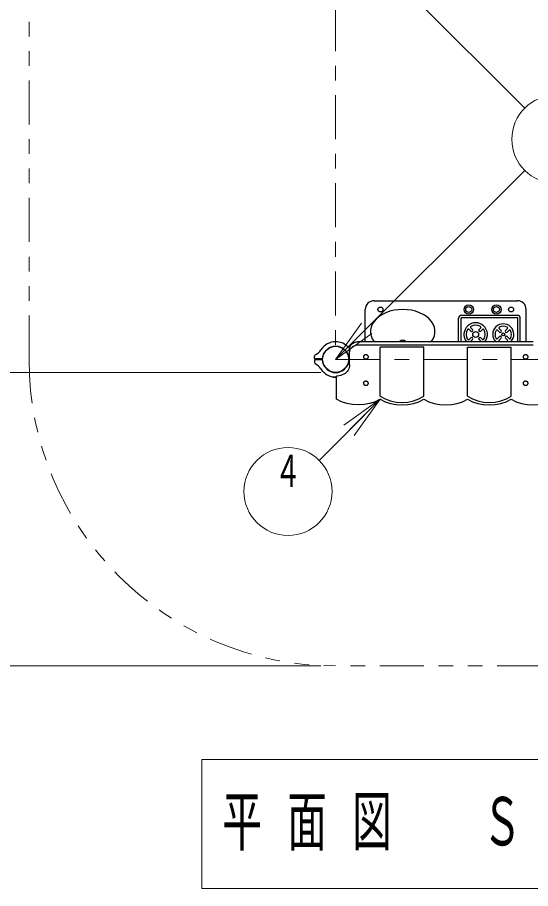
# Model space of a CAD drawing. Units: millimetres on the paper. Extents: x -385 to 0, y 0 to 267.
# Drawn here: x -352.4 to -317.5, y 140.9 to 200.2 of the extents above; entities that cross this region are included whole.
import ezdxf
from ezdxf.enums import TextEntityAlignment as Align

# ---------------------------------------------------------------- set-up
doc = ezdxf.new("R2010")
doc.units = ezdxf.units.MM
doc.linetypes.add('USER2', pattern=[6, 3, -1, 1, -1])
doc.linetypes.add('USER3', pattern=[8, 3, -1, 1, -1, 1, -1])
doc.layers.add('1_50', color=7, linetype='Continuous', lineweight=25)
doc.styles.add('ＭＳ ゴシック', font='')
doc.styles.get('ＭＳ ゴシック').set_extended_font_data('MS Gothic')

msp = doc.modelspace()

# ---------------------------------------------------------------- linework, layer by layer
at = {"layer": '1_50', "linetype": 'USER3', "lineweight": 13}
for p, q in [((-351.639, 176.945), (-351.639, 206.945)), ((-300.748, 156.054), (-330.748, 156.054))]:
    msp.add_line(p, q, dxfattribs=at)
at = {"layer": '1_50', "linetype": 'USER2', "lineweight": 13}
for p, q in [((-330.748, 206.945), (-330.748, 176.945)), ((-330.748, 176.945), (-300.748, 176.945))]:
    msp.add_line(p, q, dxfattribs=at)
at = {"layer": '1_50', "lineweight": 13}
for p, q in [((-330.748, 206.945), (-317.869, 194.066)), ((-330.748, 176.945), (-317.869, 189.824)), ((-330.748, 176.945), (-328.98, 179.42)), ((-330.748, 176.945), (-328.626, 179.066)), ((-328.273, 178.713), (-330.748, 176.945)), ((-331.748, 176.054), (-362.639, 176.054)), ((-331.815, 176.047), (-362.639, 176.047)), ((-327.712, 174.224), (-331.873, 170.063)), ((-330.187, 172.457), (-327.712, 174.224)), ((-327.712, 174.224), (-329.833, 172.103)), ((-327.712, 174.224), (-329.479, 171.749)), ((-331.748, 156.054), (-372.639, 156.054)), ((-331.748, 156.054), (-362.639, 156.054)), ((-339.874, 149.68), (-339.874, 140.88)), ((-292.074, 149.68), (-339.874, 149.68)), ((-339.874, 140.88), (-292.074, 140.88))]:
    msp.add_line(p, q, dxfattribs=at)
at = {"layer": '1_50', "color": 4}
for p, q in [((-328.128, 180.945), (-318.368, 180.945)), ((-328.728, 178.155), (-328.728, 180.345)), ((-317.768, 178.155), (-317.768, 180.345))]:
    msp.add_line(p, q, dxfattribs=at)
at = {"layer": '1_50', "color": 2}
for p, q in [((-318.368, 179.945), (-322.168, 179.945)), ((-322.368, 178.155), (-322.368, 179.745)), ((-322.208, 178.155), (-322.208, 179.745)), ((-318.368, 179.785), (-322.168, 179.785)), ((-318.328, 178.155), (-318.328, 179.745)), ((-318.168, 178.155), (-318.168, 179.745)), ((-321.547, 178.871), (-321.662, 178.986)), ((-321.434, 178.984), (-321.549, 179.099)), ((-320.981, 178.984), (-320.866, 179.099)), ((-320.868, 178.871), (-320.753, 178.986)), ((-319.587, 178.791), (-319.724, 178.928)), ((-319.474, 178.904), (-319.611, 179.041)), ((-319.181, 178.904), (-319.045, 179.041)), ((-319.068, 178.791), (-318.932, 178.928)), ((-321.547, 178.419), (-321.662, 178.303)), ((-321.434, 178.305), (-321.549, 178.19)), ((-320.981, 178.305), (-320.866, 178.19)), ((-320.868, 178.419), (-320.753, 178.303)), ((-319.587, 178.499), (-319.724, 178.362)), ((-319.474, 178.385), (-319.611, 178.249)), ((-319.181, 178.385), (-319.045, 178.249)), ((-319.068, 178.499), (-318.932, 178.362)), ((-324.736, 177.773), (-327.712, 177.773)), ((-327.712, 174.428), (-327.712, 177.773)), ((-324.736, 174.428), (-324.736, 177.773)), ((-321.76, 177.773), (-318.784, 177.773)), ((-321.76, 174.428), (-321.76, 177.773)), ((-318.784, 174.428), (-318.784, 177.773)), ((-332.196, 177.016), (-332.191, 177.162)), ((-331.685, 176.975), (-332.156, 176.975)), ((-329.81, 176.975), (-329.797, 176.975)), ((-332.196, 176.873), (-332.191, 176.716)), ((-331.685, 176.915), (-332.156, 176.915)), ((-329.81, 176.915), (-329.797, 176.915))]:
    msp.add_line(p, q, dxfattribs=at)
at = {"layer": '1_50', "color": 1}
for p, q in [((-329.197, 178.155), (-317.299, 178.155)), ((-329.797, 176.567), (-329.797, 177.663)), ((-329.197, 177.937), (-317.299, 177.937)), ((-330.688, 174.224), (-330.688, 175.79))]:
    msp.add_line(p, q, dxfattribs=at)
at = {"layer": '1_50'}
msp.add_line((-330.948, 175.762), (-330.948, 175.758), dxfattribs=at)
at = {"layer": '1_50', "color": 2}
for points in [[(-324.224, 178.155), (-324.105, 178.343), (-324.024, 178.54), (-323.983, 178.743), (-323.983, 178.947), (-324.024, 179.15), (-324.105, 179.347), (-324.224, 179.535), (-324.38, 179.71), (-324.57, 179.869), (-324.789, 180.009), (-325.035, 180.127), (-325.301, 180.221), (-325.584, 180.289), (-325.878, 180.331), (-326.178, 180.345), (-326.478, 180.331), (-326.772, 180.289), (-327.055, 180.221), (-327.321, 180.126), (-327.566, 180.008), (-327.786, 179.868), (-327.975, 179.71), (-328.131, 179.535), (-328.251, 179.347), (-328.332, 179.15), (-328.373, 178.947), (-328.373, 178.742), (-328.332, 178.539), (-328.251, 178.342), (-328.131, 178.155)], [(-327.712, 174.428), (-327.378, 174.247), (-327.011, 174.114), (-326.623, 174.032), (-326.224, 174.005), (-325.824, 174.032), (-325.436, 174.114), (-325.07, 174.247), (-324.736, 174.428)], [(-321.76, 174.428), (-321.426, 174.247), (-321.059, 174.114), (-320.671, 174.032), (-320.272, 174.005), (-319.872, 174.032), (-319.484, 174.114), (-319.118, 174.247), (-318.784, 174.428)]]:
    msp.add_lwpolyline(points, dxfattribs=at)
at = {"layer": '1_50', "color": 1}
for points in [[(-329.797, 177.663), (-329.793, 177.721), (-329.78, 177.778), (-329.76, 177.833), (-329.731, 177.886), (-329.696, 177.936), (-329.653, 177.983), (-329.604, 178.024), (-329.549, 178.061), (-329.49, 178.092), (-329.426, 178.117), (-329.36, 178.136), (-329.291, 178.149), (-329.244, 178.153), (-329.197, 178.155)], [(-329.797, 177.445), (-329.793, 177.503), (-329.78, 177.56), (-329.76, 177.615), (-329.731, 177.668), (-329.696, 177.718), (-329.653, 177.765), (-329.604, 177.806), (-329.549, 177.843), (-329.49, 177.874), (-329.426, 177.899), (-329.36, 177.918), (-329.291, 177.931), (-329.244, 177.935), (-329.197, 177.937)], [(-329.797, 176.567), (-329.803, 176.475), (-329.824, 176.383), (-329.857, 176.294), (-329.903, 176.209), (-329.961, 176.129), (-330.03, 176.056), (-330.11, 175.989), (-330.198, 175.931), (-330.295, 175.882), (-330.398, 175.843), (-330.505, 175.814), (-330.617, 175.796), (-330.652, 175.792), (-330.688, 175.79)], [(-327.712, 174.224), (-328.052, 174.06), (-328.42, 173.939), (-328.805, 173.866), (-329.2, 173.841), (-329.594, 173.866), (-329.98, 173.939), (-330.347, 174.06), (-330.688, 174.224)], [(-327.712, 174.224), (-327.371, 174.06), (-327.004, 173.939), (-326.618, 173.866), (-326.224, 173.841), (-325.829, 173.866), (-325.444, 173.939), (-325.076, 174.06), (-324.736, 174.224)], [(-324.736, 174.224), (-324.395, 174.06), (-324.028, 173.939), (-323.642, 173.866), (-323.248, 173.841), (-322.853, 173.866), (-322.468, 173.939), (-322.1, 174.06), (-321.76, 174.224)], [(-321.76, 174.224), (-321.419, 174.06), (-321.052, 173.939), (-320.666, 173.866), (-320.272, 173.841), (-319.877, 173.866), (-319.492, 173.939), (-319.124, 174.06), (-318.784, 174.224)], [(-318.784, 174.224), (-318.443, 174.06), (-318.076, 173.939), (-317.69, 173.866), (-317.296, 173.841), (-316.901, 173.866), (-316.516, 173.939), (-316.148, 174.06), (-315.808, 174.224)]]:
    msp.add_lwpolyline(points, dxfattribs=at)
at = {"layer": '1_50'}
for points in [[(-328.518, 177.118), (-328.518, 177.13), (-328.52, 177.142), (-328.523, 177.154), (-328.528, 177.165), (-328.534, 177.177), (-328.54, 177.187), (-328.548, 177.198), (-328.557, 177.207), (-328.567, 177.216), (-328.578, 177.224), (-328.59, 177.232), (-328.603, 177.238), (-328.616, 177.244), (-328.63, 177.249), (-328.644, 177.252), (-328.658, 177.255), (-328.673, 177.256), (-328.688, 177.257), (-328.702, 177.256), (-328.717, 177.255), (-328.732, 177.252), (-328.746, 177.249), (-328.76, 177.244), (-328.773, 177.238), (-328.785, 177.232), (-328.797, 177.224), (-328.808, 177.216), (-328.818, 177.207), (-328.827, 177.198), (-328.835, 177.187), (-328.842, 177.177), (-328.847, 177.165), (-328.852, 177.154), (-328.855, 177.142), (-328.857, 177.13), (-328.858, 177.118), (-328.857, 177.106), (-328.855, 177.093), (-328.852, 177.082), (-328.847, 177.07), (-328.842, 177.059), (-328.835, 177.048), (-328.827, 177.038), (-328.818, 177.028), (-328.808, 177.019), (-328.797, 177.011), (-328.785, 177.004), (-328.773, 176.997), (-328.76, 176.991), (-328.746, 176.987), (-328.732, 176.983), (-328.717, 176.981), (-328.702, 176.979), (-328.688, 176.978), (-328.673, 176.979), (-328.658, 176.981), (-328.644, 176.983), (-328.63, 176.987), (-328.616, 176.991), (-328.603, 176.997), (-328.59, 177.004), (-328.578, 177.011), (-328.567, 177.019), (-328.557, 177.028), (-328.548, 177.038), (-328.54, 177.048), (-328.534, 177.059), (-328.528, 177.07), (-328.523, 177.082), (-328.52, 177.093), (-328.518, 177.106)], [(-317.638, 177.118), (-317.638, 177.13), (-317.64, 177.142), (-317.643, 177.154), (-317.648, 177.165), (-317.654, 177.177), (-317.66, 177.187), (-317.668, 177.198), (-317.677, 177.207), (-317.687, 177.216), (-317.698, 177.224), (-317.71, 177.232), (-317.723, 177.238), (-317.736, 177.244), (-317.75, 177.249), (-317.764, 177.252), (-317.778, 177.255), (-317.793, 177.256), (-317.808, 177.257), (-317.822, 177.256), (-317.837, 177.255), (-317.852, 177.252), (-317.866, 177.249), (-317.88, 177.244), (-317.893, 177.238), (-317.905, 177.232), (-317.917, 177.224), (-317.928, 177.216), (-317.938, 177.207), (-317.947, 177.198), (-317.955, 177.187), (-317.962, 177.177), (-317.967, 177.165), (-317.972, 177.154), (-317.975, 177.142), (-317.977, 177.13), (-317.978, 177.118), (-317.977, 177.106), (-317.975, 177.093), (-317.972, 177.082), (-317.967, 177.07), (-317.962, 177.059), (-317.955, 177.048), (-317.947, 177.038), (-317.938, 177.028), (-317.928, 177.019), (-317.917, 177.011), (-317.905, 177.004), (-317.893, 176.997), (-317.88, 176.991), (-317.866, 176.987), (-317.852, 176.983), (-317.837, 176.981), (-317.822, 176.979), (-317.808, 176.978), (-317.793, 176.979), (-317.778, 176.981), (-317.764, 176.983), (-317.75, 176.987), (-317.736, 176.991), (-317.723, 176.997), (-317.71, 177.004), (-317.698, 177.011), (-317.687, 177.019), (-317.677, 177.028), (-317.668, 177.038), (-317.66, 177.048), (-317.654, 177.059), (-317.648, 177.07), (-317.643, 177.082), (-317.64, 177.093), (-317.638, 177.106)], [(-328.518, 175.316), (-328.518, 175.328), (-328.52, 175.34), (-328.523, 175.352), (-328.528, 175.363), (-328.534, 175.374), (-328.54, 175.385), (-328.548, 175.395), (-328.557, 175.405), (-328.567, 175.414), (-328.578, 175.422), (-328.59, 175.43), (-328.603, 175.436), (-328.616, 175.442), (-328.63, 175.446), (-328.644, 175.45), (-328.658, 175.453), (-328.673, 175.454), (-328.688, 175.455), (-328.702, 175.454), (-328.717, 175.453), (-328.732, 175.45), (-328.746, 175.446), (-328.76, 175.442), (-328.773, 175.436), (-328.785, 175.43), (-328.797, 175.422), (-328.808, 175.414), (-328.818, 175.405), (-328.827, 175.395), (-328.835, 175.385), (-328.842, 175.374), (-328.847, 175.363), (-328.852, 175.352), (-328.855, 175.34), (-328.857, 175.328), (-328.858, 175.316), (-328.857, 175.303), (-328.855, 175.291), (-328.852, 175.279), (-328.847, 175.268), (-328.842, 175.257), (-328.835, 175.246), (-328.827, 175.236), (-328.818, 175.226), (-328.808, 175.217), (-328.797, 175.209), (-328.785, 175.201), (-328.773, 175.195), (-328.76, 175.189), (-328.746, 175.185), (-328.732, 175.181), (-328.717, 175.178), (-328.702, 175.177), (-328.688, 175.176), (-328.673, 175.177), (-328.658, 175.178), (-328.644, 175.181), (-328.63, 175.185), (-328.616, 175.189), (-328.603, 175.195), (-328.59, 175.201), (-328.578, 175.209), (-328.567, 175.217), (-328.557, 175.226), (-328.548, 175.236), (-328.54, 175.246), (-328.534, 175.257), (-328.528, 175.268), (-328.523, 175.279), (-328.52, 175.291), (-328.518, 175.303)], [(-317.638, 175.316), (-317.638, 175.328), (-317.64, 175.34), (-317.643, 175.352), (-317.648, 175.363), (-317.654, 175.374), (-317.66, 175.385), (-317.668, 175.395), (-317.677, 175.405), (-317.687, 175.414), (-317.698, 175.422), (-317.71, 175.43), (-317.723, 175.436), (-317.736, 175.442), (-317.75, 175.446), (-317.764, 175.45), (-317.778, 175.453), (-317.793, 175.454), (-317.808, 175.455), (-317.822, 175.454), (-317.837, 175.453), (-317.852, 175.45), (-317.866, 175.446), (-317.88, 175.442), (-317.893, 175.436), (-317.905, 175.43), (-317.917, 175.422), (-317.928, 175.414), (-317.938, 175.405), (-317.947, 175.395), (-317.955, 175.385), (-317.962, 175.374), (-317.967, 175.363), (-317.972, 175.352), (-317.975, 175.34), (-317.977, 175.328), (-317.978, 175.316), (-317.977, 175.303), (-317.975, 175.291), (-317.972, 175.279), (-317.967, 175.268), (-317.962, 175.257), (-317.955, 175.246), (-317.947, 175.236), (-317.938, 175.226), (-317.928, 175.217), (-317.917, 175.209), (-317.905, 175.201), (-317.893, 175.195), (-317.88, 175.189), (-317.866, 175.185), (-317.852, 175.181), (-317.837, 175.178), (-317.822, 175.177), (-317.808, 175.176), (-317.793, 175.177), (-317.778, 175.178), (-317.764, 175.181), (-317.75, 175.185), (-317.736, 175.189), (-317.723, 175.195), (-317.71, 175.201), (-317.698, 175.209), (-317.687, 175.217), (-317.677, 175.226), (-317.668, 175.236), (-317.66, 175.246), (-317.654, 175.257), (-317.648, 175.268), (-317.643, 175.279), (-317.64, 175.291), (-317.638, 175.303)]]:
    msp.add_lwpolyline(points, close=True, dxfattribs=at)
at = {"layer": '1_50', "lineweight": 13}
for centre in [(-315.748, 191.945), (-333.994, 167.942)]:
    msp.add_circle(centre, 3, dxfattribs=at)
at = {"layer": '1_50'}
for centre, radius in [((-327.698, 180.345), 0.17), ((-318.798, 180.345), 0.17), ((-330.748, 176.945), 0.891), ((-330.748, 176.945), 0.891)]:
    msp.add_circle(centre, radius, dxfattribs=at)
at = {"layer": '1_50', "color": 2}
for centre, radius in [((-321.678, 180.345), 0.32), ((-321.678, 180.345), 0.206), ((-319.798, 180.345), 0.32), ((-319.798, 180.345), 0.206), ((-321.208, 178.645), 0.2), ((-319.328, 178.645), 0.1)]:
    msp.add_circle(centre, radius, dxfattribs=at)
at = {"layer": '1_50', "color": 4}
for centre, radius, start, end in [((-328.128, 180.345), 0.6, 90, 180), ((-318.368, 180.345), 0.6, 0, 90), ((-326.178, 177.945), 0.3, 44.42041, 135.57959)]:
    msp.add_arc(centre, radius, start, end, dxfattribs=at)
at = {"layer": '1_50', "color": 2}
for centre, radius, start, end in [((-322.168, 179.745), 0.2, 90, 180), ((-318.368, 179.745), 0.2, 0, 90), ((-322.168, 179.745), 0.04, 90, 180), ((-321.208, 178.645), 0.8, 322.22728, 217.77273), ((-319.328, 178.645), 0.72, 317.11025, 222.88975), ((-318.368, 179.745), 0.04, 0, 90), ((-321.208, 178.645), 0.64, 148.96796, 211.03204), ((-321.705, 178.944), 0.06, 45, 148.96796), ((-321.507, 179.142), 0.06, 121.03204, 225), ((-321.491, 178.928), 0.08, 225, 45), ((-321.208, 178.645), 0.64, 58.96796, 121.03204), ((-320.925, 178.928), 0.08, 135, 315), ((-320.909, 179.142), 0.06, 315, 58.96796), ((-320.711, 178.944), 0.06, 31.03204, 135), ((-321.208, 178.645), 0.64, 328.96796, 31.03204), ((-319.328, 178.645), 0.56, 151.26021, 208.73979), ((-319.766, 178.885), 0.06, 45, 151.26021), ((-319.568, 179.083), 0.06, 118.7398, 225), ((-319.328, 178.645), 0.56, 61.2602, 118.7398), ((-319.531, 178.848), 0.08, 225, 45), ((-319.125, 178.848), 0.08, 135, 315), ((-319.087, 179.083), 0.06, 315, 61.2602), ((-318.889, 178.885), 0.06, 28.7398, 135), ((-319.328, 178.645), 0.56, 331.2602, 28.7398), ((-330.748, 176.945), 1.2, 90, 147.27281), ((-330.748, 176.945), 1.2, 47.78276, 90), ((-321.705, 178.346), 0.06, 211.03204, 315), ((-321.507, 178.148), 0.06, 135, 173.33364), ((-321.491, 178.362), 0.08, 315, 135), ((-320.925, 178.362), 0.08, 45, 225), ((-320.909, 178.148), 0.06, 6.66636, 45), ((-320.711, 178.346), 0.06, 225, 328.96796), ((-319.766, 178.404), 0.06, 208.73979, 315), ((-319.568, 178.206), 0.06, 135, 241.26021), ((-319.531, 178.442), 0.08, 315, 135), ((-319.125, 178.442), 0.08, 45, 225), ((-319.087, 178.206), 0.06, 298.7398, 45), ((-318.889, 178.404), 0.06, 225, 331.2602), ((-332.598, 178.134), 1, 297.45884, 327.27281), ((-330.748, 176.945), 0.9, 4.27066, 175.72934), ((-328.194, 179.759), 2.6, 227.78276, 232.02772), ((-332.156, 177.015), 0.04, 178, 270), ((-332.091, 177.158), 0.1, 117.45884, 178), ((-332.091, 177.158), 0.1, 117.45884, 178), ((-331.685, 177.015), 0.04, 270, 355.72934), ((-329.81, 177.015), 0.04, 184.27066, 270), ((-332.156, 176.875), 0.04, 90, 182), ((-332.091, 176.732), 0.1, 182, 242.54116), ((-332.598, 175.755), 1, 32.7272, 62.54116), ((-331.685, 176.875), 0.04, 4.27066, 90), ((-330.748, 176.945), 0.9, 184.27066, 355.72934), ((-329.81, 176.875), 0.04, 90, 175.72934), ((-330.748, 176.945), 1.2, 212.72719, 270), ((-330.748, 176.945), 1.2, 270, 272.86598)]:
    msp.add_arc(centre, radius, start, end, dxfattribs=at)
at = {"layer": '1_50', "linetype": 'USER3', "lineweight": 13}
msp.add_arc((-330.748, 176.945), 20.891, 180, 270, dxfattribs=at)
at = {"layer": '1_50'}
for centre, radius, start, end in [((-330.928, 175.758), 0.02, 180, 261.37307), ((-330.748, 176.945), 1.22, 261.37307, 270), ((-330.748, 176.945), 1.22, 270, 272.81896)]:
    msp.add_arc(centre, radius, start, end, dxfattribs=at)

# ---------------------------------------------------------------- texts
at = {"layer": '1_50', "style": 'ＭＳ ゴシック', "width": 0.6}
msp.add_text('４', height=2.199, dxfattribs=at).set_placement((-333.994, 170.442), align=Align.TOP_CENTER)
at = {"layer": '1_50', "insert": (-338.474, 145.28), "char_height": 3.299, "attachment_point": 4, "style": 'ＭＳ ゴシック'}
msp.add_mtext('\\T1.64;\\W0.6;平面図\u3000Ｓ＝１／５０', dxfattribs=at)

doc.saveas('drawing.dxf')
